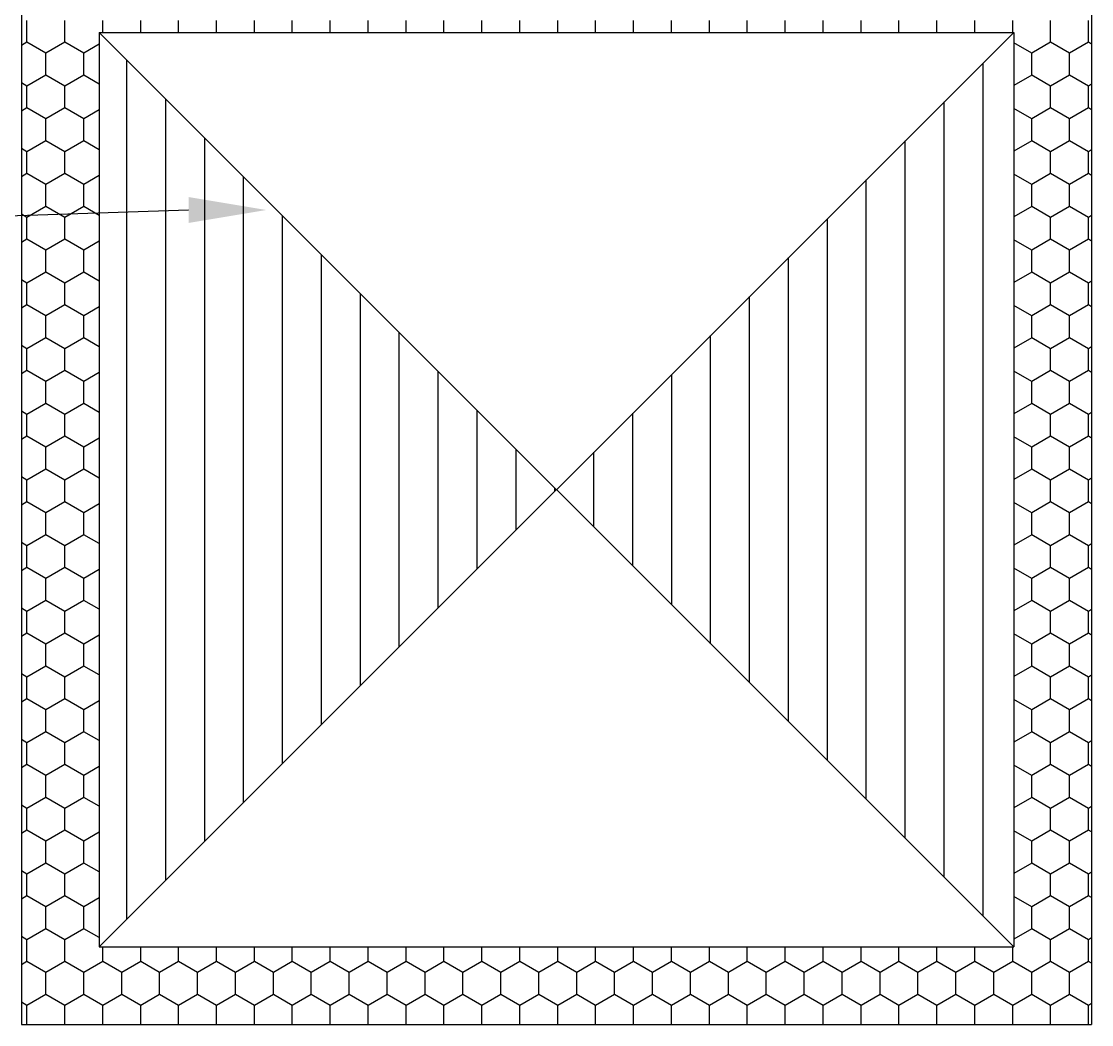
# Model space of a CAD drawing. Extents: x -730 to 2784, y 160 to 852.
# Drawn here: x -691.979 to -689.519, y 207.857 to 210.164 of the extents above; entities that cross this region are included whole.
import ezdxf

# ---------------------------------------------------------------- set-up
doc = ezdxf.new("R2010")
doc.units = 0
doc.header["$MEASUREMENT"] = 0
doc.layers.add('DETAILS', color=11, linetype='Continuous')
doc.layers.add('T-TEXT', color=3, linetype='Continuous')

# ---------------------------------------------------------------- blocks, each defined once
blk = doc.blocks.new('*X274')
at = {"color": 0}
for p, q in [((124, 177.681957291417), (124, 221.8385906537886)), ((168, 177.8385906537884), (168, 221.681957291417)), ((126, 179.681957291417), (126, 219.8385906537886)), ((166, 179.8385906537884), (166, 219.681957291417)), ((128, 181.681957291417), (128, 217.8385906537886)), ((164, 181.8385906537884), (164, 217.681957291417)), ((130, 183.6819572914171), (130, 215.8385906537885)), ((162, 183.8385906537885), (162, 215.681957291417)), ((132, 185.681957291417), (132, 213.8385906537885)), ((160, 185.8385906537884), (160, 213.681957291417)), ((134, 187.681957291417), (134, 211.8385906537885)), ((158, 187.8385906537885), (158, 211.681957291417)), ((136, 189.681957291417), (136, 209.8385906537885)), ((156, 189.8385906537885), (156, 209.681957291417)), ((138, 191.681957291417), (138, 207.8385906537885)), ((154, 191.8385906537885), (154, 207.681957291417)), ((140, 193.681957291417), (140, 205.8385906537885)), ((152, 193.8385906537885), (152, 205.681957291417)), ((142, 195.681957291417), (142, 203.8385906537885)), ((150, 195.8385906537884), (150, 203.681957291417)), ((144, 197.681957291417), (144, 201.8385906537885)), ((148, 197.8385906537885), (148, 201.681957291417)), ((146, 199.681957291417), (146, 199.8385906537885))]:
    blk.add_line(p, q, dxfattribs=at)
blk = doc.blocks.new('*X275')
at = {"color": 0}
for p, q in [((118.86198615, 222.75), (118.86198615, 223.875)), ((120.8105433, 222.75), (120.8105433, 223.875)), ((122.75910045, 223.2602739726028), (122.75910045, 223.875)), ((124.7076576, 223.2602739726028), (124.7076576, 223.875)), ((126.65621475, 223.2602739726028), (126.65621475, 223.875)), ((128.6047719, 223.2602739726028), (128.6047719, 223.875)), ((130.55332905, 223.2602739726028), (130.55332905, 223.875)), ((132.5018862, 223.2602739726028), (132.5018862, 223.875)), ((134.45044335, 223.2602739726028), (134.45044335, 223.875)), ((136.3990005, 223.2602739726028), (136.3990005, 223.875)), ((138.34755765, 223.2602739726028), (138.34755765, 223.875)), ((140.2961148, 223.2602739726028), (140.2961148, 223.875)), ((142.24467195, 223.2602739726028), (142.24467195, 223.875)), ((144.1932291, 223.2602739726028), (144.1932291, 223.875)), ((146.14178625, 223.2602739726028), (146.14178625, 223.875)), ((148.0903434, 223.2602739726028), (148.0903434, 223.875)), ((150.03890055, 223.2602739726028), (150.03890055, 223.875)), ((151.9874577, 223.2602739726028), (151.9874577, 223.875)), ((153.93601485, 223.2602739726028), (153.93601485, 223.875)), ((155.884572, 223.2602739726028), (155.884572, 223.875)), ((157.83312915, 223.2602739726028), (157.83312915, 223.875)), ((159.7816863, 223.2602739726028), (159.7816863, 223.875)), ((161.73024345, 223.2602739726028), (161.73024345, 223.875)), ((163.6788006, 223.2602739726028), (163.6788006, 223.875)), ((165.62735775, 223.2602739726028), (165.62735775, 223.875)), ((167.5759149, 223.2602739726028), (167.5759149, 223.875)), ((169.52447205, 223.2602739726028), (169.52447205, 223.875)), ((171.4730292, 222.75), (171.4730292, 223.875)), ((173.42158635, 222.75), (173.42158635, 223.875)), ((118.8619869610525, 222.7499994948676), (118.5783166811857, 222.5862223824254)), ((119.8362646973263, 222.1874990450418), (118.8619861180688, 222.7499990450418)), ((120.8105441174388, 222.7499994985547), (119.8362655381813, 222.1874994985547)), ((121.7848218537125, 222.1874990413547), (120.8105432744551, 222.7499990413547)), ((122.5783166811857, 222.6456234690161), (121.7848226945675, 222.1874995022418)), ((170.4987507633686, 222.1874989491773), (169.5783166811857, 222.7189118142969)), ((171.473030183481, 222.7499995944192), (170.4987516042235, 222.1874995944192)), ((172.4473079197548, 222.1874989454902), (171.4730293404973, 222.7499989454901)), ((173.4215873398673, 222.7499995981063), (172.4473087606098, 222.1874995981063)), ((173.5783166811857, 222.6595107277061), (173.4215864968835, 222.749998941803)), ((119.836264725, 221.0625), (119.836264725, 222.1875)), ((121.784821875, 221.0625), (121.784821875, 222.1875)), ((170.498750625, 221.0625), (170.498750625, 222.1875)), ((172.447307775, 221.0625), (172.447307775, 222.1875)), ((118.8619861223263, 220.4999990524159), (118.5783166811857, 220.6637756806193)), ((119.8362655360525, 221.0624995022418), (118.861986956795, 220.4999995022418)), ((120.8105432787126, 220.4999990487289), (119.8362646994551, 221.0624990487289)), ((121.7848226924388, 221.0624995059289), (120.8105441131813, 220.4999995059289)), ((122.5783166811857, 220.6043745940286), (121.7848218558413, 221.0624990450418)), ((170.4987516020947, 221.0624995981063), (169.5783166811857, 220.5310862487479)), ((171.4730293447549, 220.4999989528643), (170.4987507654974, 221.0624989528643)), ((172.447308758481, 221.0624996017934), (171.4730301792235, 220.4999996017934)), ((173.4215865011411, 220.4999989491773), (172.4473079218836, 221.0624989491773)), ((173.5783166811857, 220.5904873353387), (173.4215873356098, 220.4999996054805)), ((118.86198615, 219.375), (118.86198615, 220.5)), ((120.8105433, 219.375), (120.8105433, 220.5)), ((171.4730292, 219.375), (171.4730292, 220.5)), ((173.42158635, 219.375), (173.42158635, 220.5)), ((118.8619869546663, 219.3749995059289), (118.5783166811857, 219.2112223971738)), ((119.8362647037125, 218.8124990561031), (118.861986124455, 219.374999056103)), ((120.8105441110525, 219.374999509616), (119.836265531795, 218.812499509616)), ((121.7848218600988, 218.8124990524159), (120.8105432808413, 219.3749990524159)), ((122.5783166811857, 219.2706234837645), (121.7848226881813, 218.8124995133031)), ((170.4987507697548, 218.8124989602385), (169.5783166811858, 219.3439118290452)), ((171.4730301770948, 219.3749996054805), (170.4987515978373, 218.8124996054805)), ((172.4473079261411, 218.8124989565515), (171.4730293468836, 219.3749989565514)), ((173.421587333481, 219.3749996091676), (172.4473087542235, 218.8124996091676)), ((173.5783166811857, 219.2845107424544), (173.4215865032698, 219.3749989528643)), ((119.836264725, 217.6875), (119.836264725, 218.8125)), ((121.784821875, 217.6875), (121.784821875, 218.8125)), ((170.498750625, 217.6875), (170.498750625, 218.8125)), ((172.447307775, 217.6875), (172.447307775, 218.8125)), ((118.8619861287126, 217.1249990634771), (118.5783166811857, 217.2887756953677)), ((119.8362655296663, 217.6874995133031), (118.8619869504088, 217.1249995133031)), ((120.8105432850988, 217.1249990597901), (119.8362647058413, 217.6874990597902)), ((121.7848226860525, 217.6874995169902), (120.810544106795, 217.1249995169902)), ((122.5783166811857, 217.229374608777), (121.7848218622275, 217.6874990561031)), ((170.4987515957085, 217.6874996091676), (169.5783166811857, 217.1560862634963)), ((171.4730293511411, 217.1249989639256), (170.4987507718836, 217.6874989639256)), ((172.4473087520948, 217.6874996128547), (171.4730301728373, 217.1249996128547)), ((173.4215865075273, 217.1249989602385), (172.4473079282698, 217.6874989602386)), ((118.86198615, 216), (118.86198615, 217.125)), ((120.8105433, 216), (120.8105433, 217.125)), ((171.4730292, 216), (171.4730292, 217.125)), ((173.42158635, 216), (173.42158635, 217.125)), ((173.5783166811857, 217.2154873500871), (173.4215873292235, 217.1249996165418)), ((118.86198694828, 215.9999995169902), (118.5783166811857, 215.8362224119221)), ((119.8362647100988, 215.4374990671644), (118.8619861308413, 215.9999990671643)), ((120.8105441046663, 215.9999995206773), (119.8362655254088, 215.4374995206773)), ((121.784821866485, 215.4374990634774), (120.8105432872276, 215.9999990634771)), ((122.5783166811857, 215.8956234985129), (121.7848226817951, 215.4374995243644)), ((170.4987507761411, 215.4374989712998), (169.5783166811857, 215.9689118437936)), ((171.4730301707085, 215.9999996165418), (170.498751591451, 215.4374996165418)), ((172.4473079325272, 215.4374989676127), (171.4730293532698, 215.9999989676128)), ((173.4215873270948, 215.9999996202289), (172.4473087478373, 215.4374996202289)), ((173.5783166811857, 215.9095107572028), (173.421586509656, 215.9999989639256)), ((119.836264725, 214.3125), (119.836264725, 215.4375)), ((121.784821875, 214.3125), (121.784821875, 215.4375)), ((170.498750625, 214.3125), (170.498750625, 215.4375)), ((172.447307775, 214.3125), (172.447307775, 215.4375)), ((119.8362655232801, 214.3124995243644), (118.8619869440226, 213.7499995243643)), ((120.810543291485, 213.7499990708515), (119.8362647122275, 214.3124990708515)), ((121.7848226796663, 214.3124995280515), (120.8105441004088, 213.7499995280514)), ((122.5783166811857, 213.8543746235254), (121.7848218686138, 214.3124990671644)), ((170.4987515893223, 214.3124996202289), (169.5783166811858, 213.7810862782447)), ((171.4730293575273, 213.7499989749869), (170.4987507782698, 214.3124989749869)), ((172.4473087457085, 214.312499623916), (171.4730301664511, 213.749999623916)), ((173.4215865139135, 213.7499989712999), (172.4473079346561, 214.3124989712998)), ((118.8619861350988, 213.7499990745385), (118.5783166811857, 213.9137757101161)), ((118.86198615, 212.625), (118.86198615, 213.75)), ((120.8105433, 212.625), (120.8105433, 213.75)), ((171.4730292, 212.625), (171.4730292, 213.75)), ((173.42158635, 212.625), (173.42158635, 213.75)), ((173.5783166811857, 213.8404873648354), (173.4215873228373, 213.7499996276031)), ((118.8619869418938, 212.6249995280514), (118.5783166811857, 212.4612224266706)), ((119.836264716485, 212.0624990782256), (118.8619861372276, 212.6249990782256)), ((120.81054409828, 212.6249995317385), (119.8362655190226, 212.0624995317386)), ((121.7848218728713, 212.0624990745385), (120.8105432936138, 212.6249990745385)), ((122.5783166811857, 212.5206235132613), (121.7848226754088, 212.0624995354257)), ((170.4987507825271, 212.0624989823611), (169.5783166811857, 212.593911858542)), ((171.4730301643223, 212.6249996276031), (170.4987515850648, 212.0624996276031)), ((172.4473079389136, 212.062498978674), (171.4730293596561, 212.624998978674)), ((173.4215873207086, 212.6249996312902), (172.4473087414511, 212.0624996312902)), ((173.5783166811857, 212.5345107719512), (173.4215865160422, 212.6249989749869)), ((119.836264725, 210.9375), (119.836264725, 212.0625)), ((121.784821875, 210.9375), (121.784821875, 212.0625)), ((170.498750625, 210.9375), (170.498750625, 212.0625)), ((172.447307775, 210.9375), (172.447307775, 212.0625)), ((119.8362655168938, 210.9374995354257), (118.8619869376363, 210.3749995354256)), ((120.8105432978713, 210.3749990819127), (119.8362647186138, 210.9374990819127)), ((121.7848226732801, 210.9374995391128), (120.8105440940226, 210.3749995391128)), ((122.5783166811857, 210.4793746382738), (121.784821875, 210.9374990782256)), ((170.4987515829361, 210.9374996312902), (169.5783166811857, 210.4060862929931)), ((171.4730293639135, 210.3749989860483), (170.498750784656, 210.9374989860482)), ((172.4473087393223, 210.9374996349773), (171.4730301600648, 210.3749996349773)), ((173.4215865202997, 210.3749989823612), (172.4473079410421, 210.9374989823611)), ((118.861986141485, 210.3749990855999), (118.5783166811857, 210.5387757248645)), ((118.86198615, 209.25), (118.86198615, 210.375)), ((120.8105433, 209.25), (120.8105433, 210.375)), ((171.4730292, 209.25), (171.4730292, 210.375)), ((173.42158635, 209.25), (173.42158635, 210.375)), ((173.5783166811857, 210.4654873795838), (173.4215873164511, 210.3749996386644)), ((118.8619869355076, 209.2499995391128), (118.5783166811857, 209.0862224414189)), ((119.8362647228713, 208.6874990892869), (118.8619861436138, 209.2499990892869)), ((120.8105440918938, 209.2499995427999), (119.8362655126363, 208.6874995427999)), ((121.7848218792574, 208.6874990855998), (120.8105433, 209.2499990855999)), ((122.5783166811857, 209.1456235280097), (121.7848226690226, 208.6874995464869)), ((170.4987507889135, 208.6874989934224), (169.5783166811857, 209.2189118732903)), ((171.4730301579361, 209.2499996386644), (170.4987515786786, 208.6874996386644)), ((172.4473079452996, 208.6874989897353), (171.4730293660422, 209.2499989897353)), ((173.4215873143223, 209.2499996423515), (172.4473087350648, 208.6874996423515)), ((173.5783166811857, 209.1595107866996), (173.4215865224285, 209.2499989860483)), ((119.836264725, 207.5625), (119.836264725, 208.6875)), ((121.784821875, 207.5625), (121.784821875, 208.6875)), ((170.498750625, 207.5625), (170.498750625, 208.6875)), ((172.447307775, 207.5625), (172.447307775, 208.6875)), ((119.8362655105076, 207.562499546487), (118.8619869312501, 206.9999995464869)), ((120.8105433042575, 206.999999092974), (119.836264725, 207.562499092974)), ((121.7848226668938, 207.562499550174), (120.8105440876363, 206.999999550174)), ((122.5783166811857, 207.1043746530222), (121.7848218813863, 207.5624990892869)), ((170.4987515765498, 207.5624996423515), (169.5783166811857, 207.0310863077415)), ((171.4730293702998, 206.9999989971095), (170.4987507910423, 207.5624989971095)), ((172.4473087329361, 207.5624996460386), (171.4730301536786, 206.9999996460386)), ((173.4215865266859, 206.9999989934224), (172.4473079474285, 207.5624989934224)), ((118.8619861478713, 206.9999990966611), (118.5783166811857, 207.1637757396129)), ((118.86198615, 205.875), (118.86198615, 207)), ((120.8105433, 205.875), (120.8105433, 207)), ((171.4730292, 205.875), (171.4730292, 207)), ((173.42158635, 205.875), (173.42158635, 207)), ((173.5783166811857, 207.0904873943322), (173.4215873100648, 206.9999996497256)), ((118.8619869291213, 205.874999550174), (118.5783166811857, 205.7112224561673)), ((119.8362647292575, 205.3124991003482), (118.86198615, 205.8749991003482)), ((120.8105440855076, 205.8749995538612), (119.8362655062501, 205.3124995538611)), ((121.7848218856437, 205.3124990966611), (120.8105433063862, 205.8749990966611)), ((122.5783166811857, 205.7706235427581), (121.7848226626363, 205.3124995575482)), ((170.4987507952998, 205.3124990044837), (169.5783166811858, 205.8439118880388)), ((171.4730301515498, 205.8749996497256), (170.4987515722923, 205.3124996497257)), ((172.447307951686, 205.3124990007966), (171.4730293724285, 205.8749990007966)), ((173.4215873079361, 205.8749996534128), (172.4473087286786, 205.3124996534128)), ((173.5783166811857, 205.784510801448), (173.4215865288148, 205.8749989971095)), ((119.836264725, 204.1875), (119.836264725, 205.3125)), ((121.784821875, 204.1875), (121.784821875, 205.3125)), ((170.498750625, 204.1875), (170.498750625, 205.3125)), ((172.447307775, 204.1875), (172.447307775, 205.3125)), ((119.8362655041214, 204.1874995575482), (118.8619869248639, 203.6249995575483)), ((120.8105433106438, 203.6249991040353), (119.8362647313863, 204.1874991040353)), ((121.7848226605076, 204.1874995612353), (120.8105440812501, 203.6249995612354)), ((122.5783166811857, 203.7293746677705), (121.7848218877725, 204.1874991003482)), ((170.4987515701636, 204.1874996534128), (169.5783166811857, 203.6560863224899)), ((171.473029376686, 203.6249990081708), (170.4987507974285, 204.1874990081708)), ((172.4473087265498, 204.1874996570999), (171.4730301472924, 203.6249996570999)), ((173.4215865330723, 203.6249990044836), (172.4473079538148, 204.1874990044837)), ((118.8619861542575, 203.6249991077224), (118.5783166811857, 203.7887757543613)), ((118.86198615, 202.5), (118.86198615, 203.625)), ((120.8105433, 202.5), (120.8105433, 203.625)), ((171.4730292, 202.5), (171.4730292, 203.625)), ((173.42158635, 202.5), (173.42158635, 203.625)), ((173.5783166811857, 203.7154874090806), (173.4215873036786, 203.624999660787)), ((118.8619869227351, 202.4999995612354), (118.5783166811857, 202.3362224709157)), ((119.8362647356437, 201.9374991114095), (118.8619861563863, 202.4999991114095)), ((120.8105440791213, 202.4999995649224), (119.8362654998638, 201.9374995649224)), ((121.78482189203, 201.9374991077224), (120.8105433127725, 202.4999991077224)), ((170.498750801686, 201.937499015545), (169.5783166811858, 202.4689119027871)), ((171.4730301451636, 202.499999660787), (170.4987515659061, 201.937499660787)), ((172.4473079580722, 201.9374990118579), (171.4730293788147, 202.4999990118579)), ((173.4215873015498, 202.4999996644741), (172.4473087222923, 201.9374996644741)), ((173.5783166811857, 202.4095108161964), (173.421586535201, 202.4999990081708)), ((119.836264725, 200.8125), (119.836264725, 201.9375)), ((121.784821875, 200.8125), (121.784821875, 201.9375)), ((122.5783166811857, 202.3956235575065), (121.7848226562501, 201.9374995686095)), ((170.498750625, 200.8125), (170.498750625, 201.9375)), ((172.447307775, 200.8125), (172.447307775, 201.9375)), ((119.8362654977351, 200.8124995686095), (118.8619869184776, 200.2499995686095)), ((120.81054331703, 200.2499991150966), (119.8362647377725, 200.8124991150966)), ((121.7848226541214, 200.8124995722966), (120.8105440748638, 200.2499995722966)), ((122.5783166811857, 200.3543746825189), (121.7848218941587, 200.8124991114095)), ((170.4987515637774, 200.8124996644741), (169.5783166811857, 200.2810863372383)), ((171.4730293830723, 200.2499990192321), (170.4987508038148, 200.8124990192321)), ((172.4473087201636, 200.8124996681611), (171.473030140906, 200.2499996681612)), ((173.4215865394585, 200.249999015545), (172.447307960201, 200.812499015545)), ((118.8619861606437, 200.2499991187837), (118.5783166811857, 200.4137757691097)), ((118.86198615, 199.125), (118.86198615, 200.25)), ((120.8105433, 199.125), (120.8105433, 200.25)), ((171.4730292, 199.125), (171.4730292, 200.25)), ((173.42158635, 199.125), (173.42158635, 200.25)), ((173.5783166811857, 200.340487423829), (173.4215872972923, 200.2499996718483)), ((118.8619869163489, 199.1249995722966), (118.5783166811857, 198.9612224856641)), ((119.83626474203, 198.5624991224708), (118.8619861627725, 199.1249991224708)), ((120.8105440727351, 199.1249995759837), (119.8362654934776, 198.5624995759837)), ((121.7848218984162, 198.5624991187837), (120.8105433191587, 199.1249991187837)), ((171.4730301387773, 199.1249996718481), (170.4987515595198, 198.5624996718483)), ((172.4473079644584, 198.5624990229192), (171.4730293852009, 199.124999022919)), ((173.4215872951636, 199.1249996755353), (172.4473087159061, 198.5624996755353)), ((173.5783166811857, 199.0345108309448), (173.4215865415873, 199.1249990192321)), ((119.836264725, 197.4375), (119.836264725, 198.5625)), ((121.784821875, 197.4375), (121.784821875, 198.5625)), ((122.5783166811857, 199.0206235722548), (121.7848226498638, 198.5624995796708)), ((170.4987508080723, 198.5624990266063), (169.5783166811857, 199.0939119175355)), ((170.498750625, 197.4375), (170.498750625, 198.5625)), ((172.447307775, 197.4375), (172.447307775, 198.5625)), ((118.86198616703, 196.874999129845), (118.5783166811857, 197.038775783858)), ((119.8362654913488, 197.4374995796708), (118.8619869120913, 196.8749995796708)), ((120.8105433234162, 196.8749991261579), (119.8362647441587, 197.4374991261579)), ((121.7848226477351, 197.4374995833579), (120.8105440684776, 196.8749995833579)), ((122.5783166811857, 196.9793746972673), (121.784821900545, 197.4374991224708)), ((170.4987515573911, 197.4374996755353), (169.5783166811857, 196.9060863519866)), ((171.4730293894584, 196.8749990302933), (170.498750810201, 197.4374990302933)), ((172.4473087137774, 197.4374996792225), (171.4730301345199, 196.8749996792224)), ((173.4215865458447, 196.8749990266063), (172.4473079665871, 197.4374990266063)), ((173.5783166811857, 196.9654874385774), (173.4215872909061, 196.8749996829095)), ((118.86198615, 195.75), (118.86198615, 196.875)), ((120.8105433, 195.75), (120.8105433, 196.875)), ((171.4730292, 195.75), (171.4730292, 196.875)), ((173.42158635, 195.75), (173.42158635, 196.875)), ((118.8619869099626, 195.7499995833579), (118.5783166811857, 195.5862225004125)), ((119.8362647484162, 195.1874991335321), (118.8619861691587, 195.7499991335321)), ((120.8105440663489, 195.7499995870449), (119.8362654870914, 195.187499587045)), ((121.7848219048025, 195.187499129845), (120.810543325545, 195.749999129845)), ((122.5783166811857, 195.6456235870031), (121.7848226434776, 195.187499590732)), ((170.4987508144585, 195.1874990376676), (169.5783166811857, 195.7189119322839)), ((171.4730301323911, 195.7499996829095), (170.4987515531336, 195.1874996829095)), ((172.4473079708447, 195.1874990339804), (171.4730293915873, 195.7499990339804)), ((173.4215872887773, 195.7499996865966), (172.4473087095199, 195.1874996865966)), ((173.5783166811857, 195.659510845693), (173.4215865479734, 195.7499990302934)), ((119.836264725, 194.0625), (119.836264725, 195.1875)), ((121.784821875, 194.0625), (121.784821875, 195.1875)), ((170.498750625, 194.0625), (170.498750625, 195.1875)), ((172.447307775, 194.0625), (172.447307775, 195.1875)), ((118.8619861734163, 193.4999991409063), (118.5783166811857, 193.6637757986064)), ((119.8362654849626, 194.062499590732), (118.8619869057051, 193.499999590732)), ((120.8105433298024, 193.4999991372192), (119.836264750545, 194.0624991372192)), ((121.7848226413488, 194.0624995944191), (120.8105440620913, 193.4999995944192)), ((122.5783166811857, 193.6043747120157), (121.7848219069312, 194.0624991335321)), ((170.4987515510049, 194.0624996865966), (169.5783166811857, 193.531086366735)), ((171.4730293958447, 193.4999990413546), (170.4987508165872, 194.0624990413546)), ((172.4473087073911, 194.0624996902837), (171.4730301281336, 193.4999996902837)), ((173.4215865522309, 193.4999990376676), (172.4473079729734, 194.0624990376676)), ((118.86198615, 192.375), (118.86198615, 193.5)), ((120.8105433, 192.375), (120.8105433, 193.5)), ((171.4730292, 192.375), (171.4730292, 193.5)), ((173.42158635, 192.375), (173.42158635, 193.5)), ((173.5783166811857, 193.5904874533258), (173.4215872845199, 193.4999996939708)), ((118.8619869035764, 192.3749995944191), (118.5783166811857, 192.2112225151609)), ((119.8362647548025, 191.8124991445933), (118.861986175545, 192.3749991445933)), ((120.8105440599626, 192.3749995981063), (119.8362654807051, 191.8124995981063)), ((121.7848219111887, 191.8124991409063), (120.8105433319312, 192.3749991409063)), ((122.5783166811857, 192.2706236017516), (121.7848226370914, 191.8124996017934)), ((170.4987508208448, 191.8124990487288), (169.5783166811857, 192.3439119470323)), ((171.4730301260049, 192.3749996939708), (170.4987515467474, 191.8124996939708)), ((172.447307977231, 191.8124990450417), (171.4730293979735, 192.3749990450417)), ((173.4215872823911, 192.3749996976579), (172.4473087031336, 191.8124996976579)), ((173.5783166811857, 192.2845108604415), (173.4215865543597, 192.3749990413546)), ((119.836264725, 190.6875), (119.836264725, 191.8125)), ((121.784821875, 190.6875), (121.784821875, 191.8125)), ((170.498750625, 190.6875), (170.498750625, 191.8125)), ((172.447307775, 190.6875), (172.447307775, 191.8125)), ((119.8362654785764, 190.6874996017934), (118.8619868993189, 190.1249996017934)), ((120.8105433361887, 190.1249991482805), (119.8362647569312, 190.6874991482805)), ((121.7848226349626, 190.6874996054805), (120.8105440557051, 190.1249996054805)), ((122.5783166811857, 190.2293747267641), (121.7848219133175, 190.6874991445933)), ((170.4987515446186, 190.6874996976579), (169.5783166811857, 190.1560863814834)), ((171.473029402231, 190.124999052416), (170.4987508229735, 190.6874990524159)), ((172.4473087010049, 190.687499701345), (171.4730301217474, 190.124999701345)), ((173.4215865586172, 190.1249990487288), (172.4473079793598, 190.6874990487288)), ((118.8619861798025, 190.1249991519676), (118.5783166811857, 190.2887758133548)), ((118.86198615, 189), (118.86198615, 190.125)), ((120.8105433, 189), (120.8105433, 190.125)), ((171.4730292, 189), (171.4730292, 190.125)), ((173.42158635, 189), (173.42158635, 190.125)), ((173.5783166811857, 190.2154874680742), (173.4215872781336, 190.1249997050321)), ((118.8619868971901, 188.9999996054805), (118.5783166811857, 188.8362225299093)), ((119.8362647611887, 188.4374991556547), (118.8619861819312, 188.9999991556546)), ((120.8105440535764, 188.9999996091676), (119.8362654743188, 188.4374996091676)), ((121.784821917575, 188.4374991519676), (120.8105433383175, 188.9999991519676)), ((122.5783166811857, 188.8956236165), (121.7848226307051, 188.4374996128546)), ((170.498750827231, 188.43749905979), (169.5783166811857, 188.9689119617807)), ((171.4730301196186, 188.9999997050321), (170.4987515403611, 188.437499705032)), ((172.4473079836172, 188.437499056103), (171.4730294043597, 188.999999056103)), ((173.4215872760048, 188.9999997087191), (172.4473086967473, 188.4374997087191)), ((173.5783166811857, 188.9095108751899), (173.421586560746, 188.999999052416)), ((119.836264725, 187.3125), (119.836264725, 188.4375)), ((121.784821875, 187.3125), (121.784821875, 188.4375)), ((170.498750625, 187.3125), (170.498750625, 188.4375)), ((172.447307775, 187.3125), (172.447307775, 188.4375)), ((119.8362654721901, 187.3124996128547), (118.8619868929326, 186.7499996128547)), ((120.810543342575, 186.7499991593417), (119.8362647633175, 187.3124991593418)), ((121.7848226285763, 187.3124996165418), (120.8105440493189, 186.7499996165418)), ((122.5783166811857, 186.8543747415125), (121.7848219197037, 187.3124991556547)), ((170.4987515382323, 187.3124997087191), (169.5783166811857, 186.7810863962318)), ((171.4730294086171, 186.7499990634771), (170.4987508293598, 187.3124990634771)), ((172.4473086946186, 187.3124997124063), (171.4730301153611, 186.7499997124063)), ((173.4215865650035, 186.7499990597901), (172.447307985746, 187.3124990597901)), ((118.8619861861887, 186.7499991630289), (118.5783166811857, 186.9137758281032)), ((118.86198615, 185.625), (118.86198615, 186.75)), ((120.8105433, 185.625), (120.8105433, 186.75)), ((171.4730292, 185.625), (171.4730292, 186.75)), ((173.42158635, 185.625), (173.42158635, 186.75)), ((173.5783166811857, 186.8404874828226), (173.4215872717474, 186.7499997160934)), ((118.8619868908039, 185.6249996165418), (118.5783166811857, 185.4612225446576)), ((119.836264767575, 185.0624991667159), (118.8619861883175, 185.6249991667159)), ((120.8105440471902, 185.6249996202289), (119.8362654679327, 185.0624996202289)), ((121.7848219239612, 185.0624991630288), (120.8105433447037, 185.6249991630289)), ((122.5783166811857, 185.5206236312484), (121.7848226243189, 185.062499623916)), ((170.4987508336173, 185.0624990708514), (169.5783166811857, 185.5939119765291)), ((171.4730301132324, 185.6249997160934), (170.4987515339749, 185.0624997160934)), ((172.4473079900034, 185.0624990671643), (171.4730294107459, 185.6249990671643)), ((173.4215872696186, 185.6249997197805), (172.4473086903611, 185.0624997197805)), ((173.5783166811857, 185.5345108899383), (173.4215865671322, 185.6249990634771)), ((119.836264725, 183.9375), (119.836264725, 185.0625)), ((121.784821875, 183.9375), (121.784821875, 185.0625)), ((170.498750625, 183.9375), (170.498750625, 185.0625)), ((172.447307775, 183.9375), (172.447307775, 185.0625)), ((119.8362654658039, 183.937499623916), (118.8619868865464, 183.374999623916)), ((120.8105433489612, 183.374999170403), (119.8362647697037, 183.9374991704031)), ((121.7848226221901, 183.9374996276031), (120.8105440429326, 183.3749996276031)), ((122.5783166811857, 183.4793747562608), (121.7848219260899, 183.937499166716)), ((170.4987515318461, 183.9374997197805), (169.5783166811857, 183.4060864109801)), ((171.4730294150035, 183.3749990745385), (170.498750835746, 183.9374990745385)), ((172.4473086882324, 183.9374997234676), (171.4730301089749, 183.3749997234676)), ((173.4215865713897, 183.3749990708514), (172.4473079921322, 183.9374990708514)), ((118.861986192575, 183.3749991740901), (118.5783166811857, 183.5387758428516)), ((118.86198615, 182.25), (118.86198615, 183.375)), ((120.8105433, 182.25), (120.8105433, 183.375)), ((171.4730292, 182.25), (171.4730292, 183.375)), ((173.42158635, 182.25), (173.42158635, 183.375)), ((173.5783166811857, 183.4654874975709), (173.4215872653611, 183.3749997271547)), ((118.8619868844176, 182.2499996276031), (118.5783166811857, 182.086222559406)), ((119.8362647739612, 181.6874991777773), (118.8619861947037, 182.2499991777773)), ((120.8105440408039, 182.2499996312901), (119.8362654615464, 181.6874996312901)), ((121.7848219303474, 181.6874991740901), (120.81054335109, 182.2499991740901)), ((122.5783166811857, 182.1456236459968), (121.7848226179327, 181.6874996349772)), ((170.4987508400034, 181.6874990819126), (169.5783166811857, 182.2189119912775)), ((171.4730301068461, 182.2499997271547), (170.4987515275886, 181.6874997271547)), ((172.4473079963897, 181.6874990782256), (171.4730294171322, 182.2499990782256)), ((173.4215872632324, 182.2499997308418), (172.4473086839749, 181.6874997308418)), ((173.5783166811857, 182.1595109046867), (173.4215865735185, 182.2499990745385)), ((119.836264725, 180.5625), (119.836264725, 181.6875)), ((121.784821875, 180.5625), (121.784821875, 181.6875)), ((170.498750625, 180.5625), (170.498750625, 181.6875)), ((172.447307775, 180.5625), (172.447307775, 181.6875)), ((119.8362654594177, 180.5624996349773), (118.8619868801602, 179.9999996349773)), ((120.8105433553474, 179.9999991814643), (119.8362647760899, 180.5624991814643)), ((121.7848226158039, 180.5624996386644), (120.8105440365464, 179.9999996386643)), ((122.5783166811857, 180.1043747710093), (121.7848219324762, 180.5624991777773)), ((170.4987515254599, 180.5624997308418), (169.5783166811857, 180.0310864257286)), ((171.4730294213896, 179.9999990855998), (170.4987508421322, 180.5624990855998)), ((172.4473086818461, 180.5624997345289), (171.4730301025887, 179.9999997345289)), ((173.4215865777759, 179.9999990819127), (172.4473079985184, 180.5624990819127)), ((118.8619861989612, 179.9999991851514), (118.5783166811857, 180.1637758575999)), ((118.86198615, 178.875), (118.86198615, 180)), ((120.8105433, 178.875), (120.8105433, 180)), ((171.4730292, 178.875), (171.4730292, 180)), ((173.42158635, 178.875), (173.42158635, 180)), ((173.5783166811857, 180.0904875123193), (173.4215872589749, 179.999999738216)), ((118.8619868780314, 178.8749996386644), (118.5783166811857, 178.7112225741544)), ((119.8362647803474, 178.3124991888385), (118.8619862010899, 178.8749991888385)), ((120.8105440344176, 178.8749996423514), (119.8362654551601, 178.3124996423515)), ((121.7848219367337, 178.3124991851514), (120.8105433574762, 178.8749991851514)), ((122.5783166811857, 178.7706236607452), (121.7848226115464, 178.3124996460386)), ((170.4987508463897, 178.312499092974), (169.5783166811857, 178.8439120060258)), ((171.4730301004599, 178.874999738216), (170.4987515212024, 178.312499738216)), ((172.4473080027759, 178.3124990892869), (171.4730294235185, 178.8749990892869)), ((173.4215872568461, 178.8749997419031), (172.4473086775887, 178.3124997419031)), ((173.5783166811857, 178.7845109194351), (173.4215865799046, 178.8749990855998)), ((119.836264725, 177.1875), (119.836264725, 178.3125)), ((121.784821875, 177.1875), (121.784821875, 178.3125)), ((170.498750625, 177.1875), (170.498750625, 178.3125)), ((172.447307775, 177.1875), (172.447307775, 178.3125)), ((119.8362654530314, 177.1874996460386), (118.8619868737739, 176.6249996460386)), ((120.8105433617337, 176.6249991925256), (119.8362647824762, 177.1874991925256)), ((121.7848226094176, 177.1874996497257), (120.8105440301601, 176.6249996497257)), ((122.5783166811857, 176.7293747857576), (121.7848219388624, 177.1874991888385)), ((170.4987515190737, 177.1874997419031), (169.5783166811857, 176.656086440477)), ((171.4730294277759, 176.6249990966611), (170.4987508485185, 177.1874990966611)), ((172.4473086754599, 177.1874997455902), (171.4730300962024, 176.6249997455902)), ((173.4215865841622, 176.624999092974), (172.4473080049046, 177.187499092974)), ((118.8619862053474, 176.6249991962127), (118.5783166811857, 176.7887758723484)), ((118.86198615, 175.5), (118.86198615, 176.625)), ((120.8105433, 175.5), (120.8105433, 176.625)), ((171.4730292, 175.5), (171.4730292, 176.625)), ((173.42158635, 175.5), (173.42158635, 176.625)), ((173.5783166811857, 176.7154875270677), (173.4215872525886, 176.6249997492773)), ((122.75910045, 175.5), (122.75910045, 176.2602739726028)), ((124.7076576, 175.5), (124.7076576, 176.2602739726028)), ((126.65621475, 175.5), (126.65621475, 176.2602739726028)), ((128.6047719, 175.5), (128.6047719, 176.2602739726028)), ((130.55332905, 175.5), (130.55332905, 176.2602739726028)), ((132.5018862, 175.5), (132.5018862, 176.2602739726028)), ((134.45044335, 175.5), (134.45044335, 176.2602739726028)), ((136.3990005, 175.5), (136.3990005, 176.2602739726028)), ((138.34755765, 175.5), (138.34755765, 176.2602739726028)), ((140.2961148, 175.5), (140.2961148, 176.2602739726028)), ((142.24467195, 175.5), (142.24467195, 176.2602739726028)), ((144.1932291, 175.5), (144.1932291, 176.2602739726028)), ((146.14178625, 175.5), (146.14178625, 176.2602739726028)), ((148.0903434, 175.5), (148.0903434, 176.2602739726027)), ((150.03890055, 175.5), (150.03890055, 176.2602739726027)), ((151.9874577, 175.5), (151.9874577, 176.2602739726027)), ((153.93601485, 175.5), (153.93601485, 176.2602739726027)), ((155.884572, 175.5), (155.884572, 176.2602739726027)), ((157.83312915, 175.5), (157.83312915, 176.2602739726027)), ((159.7816863, 175.5), (159.7816863, 176.2602739726027)), ((161.73024345, 175.5), (161.73024345, 176.2602739726027)), ((163.6788006, 175.5), (163.6788006, 176.2602739726027)), ((165.62735775, 175.5), (165.62735775, 176.2602739726027)), ((167.5759149, 175.5), (167.5759149, 176.2602739726027)), ((169.52447205, 175.5), (169.52447205, 176.2602739726027)), ((118.8619868716451, 175.4999996497257), (118.5783166811857, 175.3362225889028)), ((119.8362647867337, 174.9374991998998), (118.8619862074762, 175.4999991998998)), ((120.8105440280314, 175.4999996534128), (119.8362654487739, 174.9374996534127)), ((121.7848219431199, 174.9374991962127), (120.8105433638624, 175.4999991962128)), ((122.7591011844177, 175.4999996570999), (121.7848226051601, 174.9374996570999)), ((123.7333790995062, 174.9374991925256), (122.7591005202487, 175.4999991925256)), ((124.7076583408039, 175.4999996607869), (123.7333797615464, 174.9374996607869)), ((125.6819362558924, 174.9374991888385), (124.7076576766349, 175.4999991888385)), ((126.6562154971901, 175.499999664474), (125.6819369179327, 174.937499664474)), ((127.6304934122786, 174.9374991851514), (126.656214833021, 175.4999991851514)), ((128.6047726535764, 175.499999668161), (127.6304940743189, 174.9374996681611)), ((129.5790505686649, 174.9374991814643), (128.6047719894074, 175.4999991814643)), ((130.5533298099626, 175.4999996718483), (129.5790512307051, 174.9374996718483)), ((131.5276077250512, 174.9374991777771), (130.5533291457937, 175.4999991777771)), ((132.5018869663488, 175.4999996755353), (131.5276083870913, 174.9374996755353)), ((133.4761648814374, 174.93749917409), (132.5018863021799, 175.49999917409)), ((134.4504441227351, 175.4999996792224), (133.4761655434776, 174.9374996792225)), ((135.4247220378236, 174.937499170403), (134.4504434585661, 175.499999170403)), ((136.3990012791213, 175.4999996829095), (135.4247226998638, 174.9374996829095)), ((137.3732791942098, 174.937499166716), (136.3990006149524, 175.499999166716)), ((138.3475584355076, 175.4999996865966), (137.3732798562501, 174.9374996865966)), ((139.321836350596, 174.9374991630289), (138.3475577713386, 175.4999991630289)), ((140.2961155918938, 175.4999996902838), (139.3218370126363, 174.9374996902838)), ((141.2703935069824, 174.9374991593418), (140.2961149277249, 175.4999991593417)), ((142.2446727482801, 175.4999996939709), (141.2703941690226, 174.9374996939708)), ((143.2189506633686, 174.9374991556547), (142.2446720841111, 175.4999991556547)), ((144.1932299046663, 175.4999996976579), (143.2189513254088, 174.9374996976579)), ((145.1675078197548, 174.9374991519676), (144.1932292404973, 175.4999991519676)), ((146.1417870610525, 175.499999701345), (145.167508481795, 174.937499701345)), ((147.116064976141, 174.9374991482805), (146.1417863968835, 175.4999991482805)), ((148.0903442174388, 175.4999997050321), (147.1160656381813, 174.9374997050321)), ((149.0646221325273, 174.9374991445933), (148.0903435532698, 175.4999991445933)), ((150.038901373825, 175.4999997087191), (149.0646227945675, 174.9374997087191)), ((151.0131792889135, 174.9374991409063), (150.0389007096561, 175.4999991409063)), ((151.9874585302113, 175.4999997124063), (151.0131799509538, 174.9374997124063)), ((152.9617364452998, 174.9374991372192), (151.9874578660423, 175.4999991372192)), ((153.9360156865975, 175.4999997160934), (152.96173710734, 174.9374997160934)), ((154.910293601686, 174.9374991335321), (153.9360150224285, 175.4999991335321)), ((155.8845728429838, 175.4999997197805), (154.9102942637263, 174.9374997197805)), ((156.8588507580723, 174.9374991298449), (155.8845721788148, 175.499999129845)), ((157.83312999937, 175.4999997234676), (156.8588514201125, 174.9374997234676)), ((158.8074079144585, 174.9374991261579), (157.833129335201, 175.4999991261579)), ((159.7816871557562, 175.4999997271547), (158.8074085764987, 174.9374997271547)), ((160.7559650708447, 174.9374991224708), (159.7816864915872, 175.4999991224708)), ((161.7302443121425, 175.4999997308418), (160.755965732885, 174.9374997308418)), ((162.704522227231, 174.9374991187837), (161.7302436479735, 175.4999991187837)), ((163.6788014685287, 175.4999997345289), (162.7045228892711, 174.9374997345289)), ((164.6530793836172, 174.9374991150966), (163.6788008043597, 175.4999991150966)), ((165.6273586249149, 175.499999738216), (164.6530800456575, 174.937499738216)), ((166.6016365400034, 174.9374991114095), (165.6273579607459, 175.4999991114095)), ((167.5759157813012, 175.4999997419031), (166.6016372020437, 174.9374997419031)), ((168.5501936963897, 174.9374991077224), (167.5759151171322, 175.4999991077224)), ((169.5244729376874, 175.4999997455902), (168.5501943584299, 174.9374997455902)), ((170.4987508527759, 174.9374991040353), (169.5244722735184, 175.4999991040353)), ((171.4730300940736, 175.4999997492773), (170.4987515148161, 174.9374997492773)), ((172.4473080091621, 174.9374991003482), (171.4730294299046, 175.4999991003482)), ((173.4215872504599, 175.4999997529644), (172.4473086712024, 174.9374997529644)), ((173.5783166811857, 175.4095109341835), (173.4215865862909, 175.4999990966611)), ((119.836264725, 173.8125), (119.836264725, 174.9375)), ((121.784821875, 173.8125), (121.784821875, 174.9375)), ((123.733379025, 173.8125), (123.733379025, 174.9375)), ((125.681936175, 173.8125), (125.681936175, 174.9375)), ((127.630493325, 173.8125), (127.630493325, 174.9375)), ((129.579050475, 173.8125), (129.579050475, 174.9375)), ((131.527607625, 173.8125), (131.527607625, 174.9375)), ((133.476164775, 173.8125), (133.476164775, 174.9375)), ((135.424721925, 173.8125), (135.424721925, 174.9375)), ((137.373279075, 173.8125), (137.373279075, 174.9375)), ((139.321836225, 173.8125), (139.321836225, 174.9375)), ((141.270393375, 173.8125), (141.270393375, 174.9375)), ((143.218950525, 173.8125), (143.218950525, 174.9375)), ((145.167507675, 173.8125), (145.167507675, 174.9375)), ((147.116064825, 173.8125), (147.116064825, 174.9375)), ((149.064621975, 173.8125), (149.064621975, 174.9375)), ((151.013179125, 173.8125), (151.013179125, 174.9375)), ((152.961736275, 173.8125), (152.961736275, 174.9375)), ((154.910293425, 173.8125), (154.910293425, 174.9375)), ((156.858850575, 173.8125), (156.858850575, 174.9375)), ((158.807407725, 173.8125), (158.807407725, 174.9375)), ((160.755964875, 173.8125), (160.755964875, 174.9375)), ((162.704522025, 173.8125), (162.704522025, 174.9375)), ((164.653079175, 173.8125), (164.653079175, 174.9375)), ((166.6016363249999, 173.8125), (166.6016363249999, 174.9375)), ((168.550193475, 173.8125), (168.550193475, 174.9375)), ((170.498750625, 173.8125), (170.498750625, 174.9375)), ((172.447307775, 173.8125), (172.447307775, 174.9375)), ((119.8362654466452, 173.8124996570999), (118.8619868673877, 173.2499996570999)), ((120.8105433681199, 173.2499992035869), (119.8362647888624, 173.8124992035869)), ((121.7848226030314, 173.812499660787), (120.8105440237739, 173.2499996607869)), ((122.7591005245062, 173.2499991998999), (121.7848219452487, 173.8124991998998)), ((123.7333797594177, 173.812499664474), (122.7591011801602, 173.249999664474)), ((124.7076576808924, 173.2499991962128), (123.7333791016349, 173.8124991962127)), ((125.6819369158039, 173.8124996681611), (124.7076583365464, 173.249999668161)), ((126.6562148372786, 173.2499991925256), (125.6819362580211, 173.8124991925256)), ((127.6304940721901, 173.8124996718483), (126.6562154929326, 173.2499996718483)), ((128.6047719936649, 173.2499991888385), (127.6304934144074, 173.8124991888385)), ((129.5790512285763, 173.8124996755353), (128.6047726493189, 173.2499996755353)), ((130.5533291500511, 173.2499991851514), (129.5790505707936, 173.8124991851514)), ((131.5276083849626, 173.8124996792224), (130.5533298057051, 173.2499996792224)), ((132.5018863064373, 173.2499991814643), (131.5276077271798, 173.8124991814643)), ((133.4761655413489, 173.8124996829095), (132.5018869620914, 173.2499996829095)), ((134.4504434628236, 173.2499991777771), (133.4761648835661, 173.8124991777771)), ((135.4247226977351, 173.8124996865966), (134.4504441184776, 173.2499996865966)), ((136.3990006192098, 173.24999917409), (135.4247220399523, 173.81249917409)), ((137.3732798541213, 173.8124996902838), (136.3990012748639, 173.2499996902838)), ((138.3475577755961, 173.2499991704029), (137.3732791963386, 173.812499170403)), ((139.3218370105076, 173.8124996939708), (138.3475584312501, 173.2499996939708)), ((140.2961149319823, 173.2499991667159), (139.3218363527248, 173.812499166716)), ((141.2703941668938, 173.8124996976579), (140.2961155876363, 173.2499996976579)), ((142.2446720883685, 173.2499991630289), (141.270393509111, 173.8124991630289)), ((143.21895132328, 173.812499701345), (142.2446727440226, 173.249999701345)), ((144.1932292447548, 173.2499991593418), (143.2189506654973, 173.8124991593418)), ((145.1675084796663, 173.812499705032), (144.1932299004088, 173.2499997050321)), ((146.141786401141, 173.2499991556547), (145.1675078218835, 173.8124991556547)), ((147.1160656360525, 173.8124997087191), (146.141787056795, 173.2499997087191)), ((148.0903435575273, 173.2499991519676), (147.1160649782698, 173.8124991519676)), ((149.0646227924388, 173.8124997124063), (148.0903442131813, 173.2499997124063)), ((150.0389007139135, 173.2499991482805), (149.064622134656, 173.8124991482805)), ((151.013179948825, 173.8124997160934), (150.0389013695675, 173.2499997160934)), ((151.9874578702998, 173.2499991445934), (151.0131792910423, 173.8124991445934)), ((152.9617371052113, 173.8124997197805), (151.9874585259538, 173.2499997197805)), ((153.936015026686, 173.2499991409063), (152.9617364474285, 173.8124991409063)), ((154.9102942615975, 173.8124997234676), (153.93601568234, 173.2499997234676)), ((155.8845721830722, 173.2499991372192), (154.9102936038146, 173.8124991372192)), ((156.8588514179837, 173.8124997271547), (155.8845728387262, 173.2499997271547)), ((157.8331293394584, 173.2499991335321), (156.858850760201, 173.8124991335321)), ((158.80740857437, 173.8124997308418), (157.8331299951125, 173.2499997308418)), ((159.7816864958447, 173.249999129845), (158.8074079165872, 173.8124991298449)), ((160.7559657307561, 173.8124997345289), (159.7816871514987, 173.2499997345289)), ((161.730243652231, 173.2499991261579), (160.7559650729735, 173.8124991261579)), ((162.7045228871424, 173.812499738216), (161.730244307885, 173.249999738216)), ((163.6788008086172, 173.2499991224708), (162.7045222293597, 173.8124991224708)), ((164.6530800435287, 173.8124997419031), (163.6788014642712, 173.2499997419031)), ((165.6273579650034, 173.2499991187836), (164.653079385746, 173.8124991187836)), ((166.6016371999149, 173.8124997455902), (165.6273586206574, 173.2499997455901)), ((167.5759151213897, 173.2499991150966), (166.6016365421322, 173.8124991150966)), ((168.5501943563012, 173.8124997492773), (167.5759157770437, 173.2499997492773)), ((169.5244722777759, 173.2499991114095), (168.5501936985184, 173.8124991114095)), ((170.4987515126874, 173.8124997529644), (169.5244729334299, 173.2499997529644)), ((171.4730294341621, 173.2499991077224), (170.4987508549046, 173.8124991077224)), ((172.4473086690736, 173.8124997566515), (171.4730300898161, 173.2499997566515)), ((173.4215865905484, 173.2499991040353), (172.4473080112909, 173.8124991040353)), ((118.8619862117336, 173.2499992072741), (118.5783166811857, 173.4137758870968)), ((173.5783166811857, 173.3404875418161), (173.4215872462024, 173.2499997603386)), ((118.86198615, 172.2602739726027), (118.86198615, 173.25)), ((120.8105433, 172.2602739726027), (120.8105433, 173.25)), ((122.75910045, 172.2602739726027), (122.75910045, 173.25)), ((124.7076576, 172.2602739726027), (124.7076576, 173.25)), ((126.65621475, 172.2602739726027), (126.65621475, 173.25)), ((128.6047719, 172.2602739726027), (128.6047719, 173.25)), ((130.55332905, 172.2602739726027), (130.55332905, 173.25)), ((132.5018862, 172.2602739726027), (132.5018862, 173.25)), ((134.45044335, 172.2602739726027), (134.45044335, 173.25)), ((136.3990005, 172.2602739726027), (136.3990005, 173.25)), ((138.34755765, 172.2602739726027), (138.34755765, 173.25)), ((140.2961148, 172.2602739726027), (140.2961148, 173.25)), ((142.24467195, 172.2602739726027), (142.24467195, 173.25)), ((144.1932291, 172.2602739726027), (144.1932291, 173.25)), ((146.14178625, 172.2602739726027), (146.14178625, 173.25)), ((148.0903434, 172.2602739726027), (148.0903434, 173.25)), ((150.03890055, 172.2602739726027), (150.03890055, 173.25)), ((151.9874577, 172.2602739726027), (151.9874577, 173.25)), ((153.93601485, 172.2602739726027), (153.93601485, 173.25)), ((155.884572, 172.2602739726027), (155.884572, 173.25)), ((157.83312915, 172.2602739726027), (157.83312915, 173.25)), ((159.7816863, 172.2602739726027), (159.7816863, 173.25)), ((161.73024345, 172.2602739726027), (161.73024345, 173.25)), ((163.6788006, 172.2602739726027), (163.6788006, 173.25)), ((165.62735775, 172.2602739726027), (165.62735775, 173.25)), ((167.5759149, 172.2602739726027), (167.5759149, 173.25)), ((169.52447205, 172.2602739726027), (169.52447205, 173.25)), ((171.4730292, 172.2602739726027), (171.4730292, 173.25)), ((173.42158635, 172.2602739726027), (173.42158635, 173.25))]:
    blk.add_line(p, q, dxfattribs=at)

msp = doc.modelspace()

# ---------------------------------------------------------------- linework, layer by layer
at = {"layer": 'DETAILS', "color": 2}
for p, q in [((-691.9792504113578, 210.3174993176393), (-691.9792504113578, 207.8572535397223)), ((-689.5190046334413, 210.3174993176393), (-689.5190046334413, 207.8572535397223)), ((-691.8003234452559, 210.1385723515373), (-691.8003234452559, 208.0361805052159)), ((-691.8003234452559, 210.1385723515373), (-689.697931599543, 208.0361805052159)), ((-689.697931599543, 210.1385723515373), (-691.8003234452559, 208.0361805052159)), ((-691.8003234452559, 210.1385723515373), (-689.697931599543, 210.1385723515373)), ((-689.697931599543, 210.1385723515373), (-689.697931599543, 208.0361805052159)), ((-691.8003234452559, 208.0361805052159), (-689.697931599543, 208.0361805052159)), ((-691.9792504113578, 207.8572535397223), (-689.5190046334413, 207.8572535397223))]:
    msp.add_line(p, q, dxfattribs=at)
at = {"layer": 'T-TEXT', "color": 7, "linetype": 'Continuous'}
msp.add_line((-691.5950435772185, 209.73010096868), (-692.1244665734113, 209.7122467371996), dxfattribs=at)
msp.add_solid([(-691.5950435772185, 209.7599221296972), (-691.5950435772185, 209.7002798078661), (-691.416116611928, 209.73010096868)], dxfattribs=at)

# ---------------------------------------------------------------- block references
at = {"layer": 'DETAILS', "color": 2, "xscale": 0.04473174122119872, "yscale": 0.04473174122114187, "zscale": 0.04473174122115075}
for name in ['*X275', '*X274']:
    msp.add_blockref(name, (-697.2834650095936, 200.1517515095128), dxfattribs=at)

doc.saveas('drawing.dxf')
